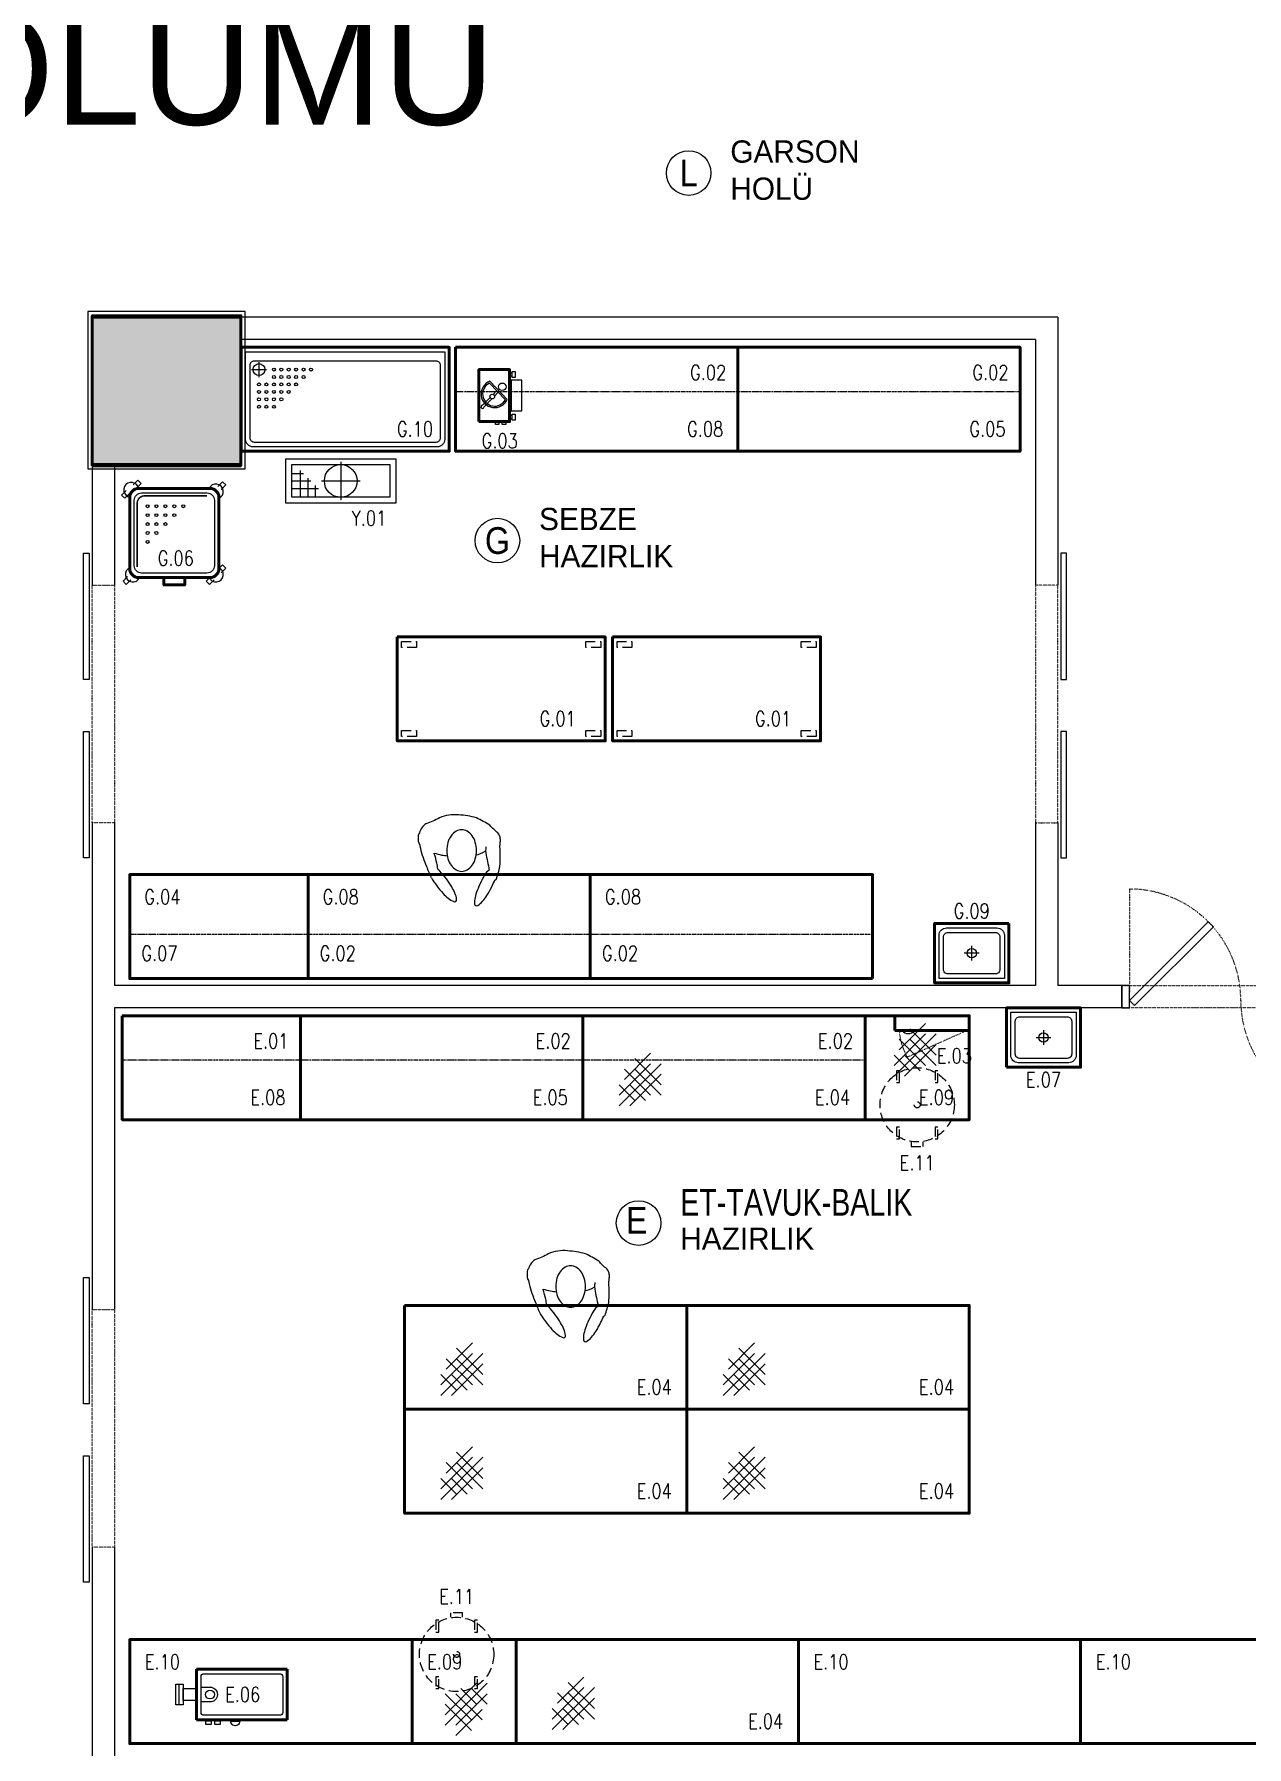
# Model space of a CAD drawing. Header units: millimetres. Extents: x 1443065 to 1517367, y 3763150 to 3779068.
# Drawn here: x 1447799 to 1448615, y 3769452 to 3770605 of the extents above; entities that cross this region are included whole.
import ezdxf
from ezdxf.enums import TextEntityAlignment as Align

# ---------------------------------------------------------------- set-up
doc = ezdxf.new("R2010")
doc.units = ezdxf.units.MM
for name, pattern in [('BORDER', [1.75, 0.5, -0.25, 0.5, -0.25, 0, -0.25]), ('DASHED2', [0.375, 0.25, -0.125]), ('DOT', [0.25, 0, -0.25]), ('HIDDEN', [9.525, 6.35, -3.175])]:
    doc.linetypes.add(name, pattern=pattern)
for name, color, linetype, lineweight in [('-DWG_ANA', 7, 'Continuous', 50), ('-DWG_ANA_1', 7, 'BORDER', 25), ('-DWG_DETAY1', 7, 'Continuous', 25), ('-DWG_DETAY2', 7, 'Continuous', 15), ('-DWG_DETAY4', 7, 'DOT', 18), ('DUVAR', 2, 'Continuous', 35), ('Duvar160', 52, 'Continuous', 20), ('k-cizgi', 7, 'Continuous', 0), ('KAPI', 32, 'Continuous', 25), ('kapi-acilis', 43, 'DOT', 15), ('MAHAL', 52, 'Continuous', 13), ('NO', 7, 'Continuous', 30), ('PENCERE', 134, 'Continuous', 25), ('PLAN', 253, 'Continuous', 15), ('SIVA', 3, 'Continuous', 9), ('TASIYICI', 170, 'Continuous', 50), ('TEFRIS', 165, 'Continuous', 15), ('yerizg-a', 7, 'Continuous', 15), ('yerizg-b', 7, 'Continuous', 9)]:
    doc.layers.add(name, color=color, linetype=linetype, lineweight=lineweight)
for name, color, linetype in [('BL-E', 32, 'Continuous'), ('BL-G', 102, 'Continuous'), ('BL-Y', 144, 'Continuous'), ('m-TAR_duvar', 8, 'Continuous'), ('m-YAZ_pafta', 7, 'Continuous'), ('YAZI_BLM_1', 7, 'Continuous'), ('YAZI_BLM_2', 10, 'Continuous'), ('YRNO', 7, 'Continuous')]:
    doc.layers.add(name, color=color, linetype=linetype)
doc.styles.add('BLM_YAZI', font='stylu.ttf', dxfattribs={"width": 0.8})
doc.styles.add('ROMANS', font='romans.shx', dxfattribs={"width": 0.8})
doc.styles.get("Standard").update_dxf_attribs({"font": 'arial.ttf'})

# ---------------------------------------------------------------- blocks, each defined once
blk = doc.blocks.new('sürgü kapı')
at = {"layer": 'KAPI', "linetype": 'Continuous'}
for points in [[(3241.8, 6244), (3241.8, 6329), (3245.8, 6329), (3245.8, 6244), (3241.8, 6244)], [(3241.8, 6124), (3241.8, 6209), (3245.8, 6209), (3245.8, 6124), (3241.8, 6124)]]:
    blk.add_lwpolyline(points, dxfattribs=at)
at = {"layer": 'KAPI', "linetype": 'DOT'}
blk.add_lwpolyline([(3247.7, 6147.5), (3247.7, 6307.5), (3262.7, 6307.5), (3262.7, 6147.5), (3247.7, 6147.5)], dxfattribs=at)
blk = doc.blocks.new('J-KC16')
at = {"layer": 'KAPI', "linetype": 'Continuous'}
for points in [[(5, 5), (8.5, 1.5), (61.6, 54.5), (58, 58)], [(98.4, -44.5), (102, -48), (155, 5), (151.5, 8.5)]]:
    blk.add_lwpolyline(points, close=True, dxfattribs=at)
at = {"layer": 'kapi-acilis', "linetype": 'DOT'}
for points in [[(80, 5, 0.414214), (5, 80), (5, 10)], [(80, 5, 0.414214), (155, -70), (155, 0)]]:
    blk.add_lwpolyline(points, format="xyb", dxfattribs=at)
blk = doc.blocks.new('jb-tg2')
at = {"layer": 'YAZI_BLM_1'}
blk.add_circle((0, 0), 15, dxfattribs=at)
at = {"layer": 'YAZI_BLM_1', "style": 'BLM_YAZI'}
for s, p in [('SEBZE ', (28, 7)), ('HAZIRLIK', (28, -18))]:
    blk.add_text(s, height=15, dxfattribs=at).set_placement(p)
at = {"layer": 'YAZI_BLM_2', "style": 'BLM_YAZI', "width": 0.9}
blk.add_text('G', height=18, dxfattribs=at).set_placement((0, 0), align=Align.MIDDLE)
blk = doc.blocks.new('jb-thazirlik')
at = {"layer": 'YAZI_BLM_1'}
blk.add_circle((0, 0), 15, dxfattribs=at)
at = {"layer": 'YAZI_BLM_1', "style": 'BLM_YAZI'}
blk.add_text('HAZIRLIK', height=15, dxfattribs=at).set_placement((28, -18))
at = {"layer": 'YAZI_BLM_1', "linetype": 'Continuous', "style": 'BLM_YAZI', "width": 0.8}
blk.add_attdef('MB', (28, 5), '', height=18, dxfattribs=at)
at = {"layer": 'YAZI_BLM_2', "linetype": 'Continuous', "style": 'BLM_YAZI', "width": 0.8}
blk.add_attdef('BL', text='', height=18, dxfattribs=at).set_placement((0, 0), align=Align.MIDDLE)
blk = doc.blocks.new('T_PC')
at = {"layer": '-DWG_DETAY2', "color": 0}
for points in [[(24.4, 9.4), (52.7, 37.7)], [(24.4, 16.5), (45.6, 37.7)], [(27.9, 27.1), (45.6, 44.7)], [(35, 41.2), (52.7, 23.5)], [(24.4, 23.5), (35, 12.9)], [(27.9, 34.1), (45.6, 16.5)], [(31.5, 9.4), (52.7, 30.6)], [(31.5, 23.5), (42.1, 12.9)], [(35, 34.1), (52.7, 16.5)]]:
    blk.add_lwpolyline(points, dxfattribs=at)
blk = doc.blocks.new('TEP070')
at = {"layer": '-DWG_ANA', "color": 0}
blk.add_lwpolyline([(0, 0), (70, 0), (70, -70), (0, -70)], close=True, dxfattribs=at)
at = {"layer": 'PLAN', "color": 0, "linetype": 'Continuous'}
blk.add_blockref('T_PC', (-5, -50), dxfattribs=at)
at = {"layer": 'NO', "linetype": 'Continuous', "style": 'ROMANS', "width": 0.8}
blk.add_attdef('NO', text='', height=10, dxfattribs=at).set_placement((48, -55), align=Align.MIDDLE)
blk = doc.blocks.new('T_190')
at = {"layer": '-DWG_ANA', "color": 0}
blk.add_lwpolyline([(0, 0), (190, 0), (190, -70), (0, -70)], close=True, dxfattribs=at)
blk = doc.blocks.new('TCN190')
at = {"layer": 'PLAN', "color": 0, "linetype": 'Continuous'}
blk.add_blockref('T_190', (0, 0), dxfattribs=at)
at = {"layer": 'NO', "linetype": 'Continuous', "style": 'ROMANS', "width": 0.8}
blk.add_attdef('NO', text='', height=10, dxfattribs=at).set_placement((168, -55), align=Align.MIDDLE)
blk = doc.blocks.new('TCN120')
at = {"layer": '-DWG_ANA', "color": 0}
blk.add_lwpolyline([(0, 0), (120, 0), (120, -70), (0, -70)], close=True, dxfattribs=at)
at = {"layer": 'NO', "linetype": 'Continuous', "style": 'ROMANS', "width": 0.8}
blk.add_attdef('NO', text='', height=10, dxfattribs=at).set_placement((98, -55), align=Align.MIDDLE)
blk = doc.blocks.new('EEN101D')
at = {"layer": '-DWG_ANA', "color": 0}
blk.add_lwpolyline([(0, -40), (0, 0), (50, 0), (50, -40)], close=True, dxfattribs=at)
at = {"layer": '-DWG_DETAY1', "color": 0}
for points in [[(3, -32), (3, -3), (47, -3), (47, -32, -0.414214), (42, -37), (8, -37, -0.414214)], [(9, -6), (41, -6, -0.414214), (44, -9), (44, -31, -0.414214), (41, -34), (9, -34, -0.414214), (6, -31), (6, -9, -0.414214)]]:
    blk.add_lwpolyline(points, format="xyb", close=True, dxfattribs=at)
for points in [[(20, -20), (30, -20)], [(25, -15), (25, -25)]]:
    blk.add_lwpolyline(points, dxfattribs=at)
blk.add_circle((25, -20), 3.16, dxfattribs=at)
at = {"layer": 'NO', "linetype": 'Continuous', "style": 'ROMANS', "width": 0.8}
blk.add_attdef('NO', text='', height=10, dxfattribs=at).set_placement((25, -48.4), align=Align.MIDDLE)
blk = doc.blocks.new('E_HAVUZ')
at = {"layer": '-DWG_DETAY2', "color": 0}
for points in [[(-5, 0), (5, 0)], [(0, 5), (0, -5)]]:
    blk.add_lwpolyline(points, dxfattribs=at)
for centre, radius in [((0, 0), 4), ((10, 0), 1), ((15, 0), 1), ((20, 0), 1), ((25, 0), 1), ((30, 0), 1), ((35, 0), 1), ((0, -10), 1), ((5, -10), 1), ((10, -5), 1), ((10, -10), 1), ((15, -5), 1), ((15, -10), 1), ((20, -5), 1), ((20, -10), 1), ((25, -5), 1), ((25, -10), 1), ((30, -5), 1), ((0, -15), 1), ((0, -20), 1), ((5, -15), 1), ((5, -20), 1), ((10, -15), 1), ((10, -20), 1), ((15, -15), 1), ((15, -20), 1), ((20, -15), 1), ((0, -25), 1), ((5, -25), 1), ((10, -25), 1)]:
    blk.add_circle(centre, radius, dxfattribs=at)
blk = doc.blocks.new('E_140')
at = {"layer": '-DWG_ANA', "color": 0}
blk.add_lwpolyline([(0, -70), (0, 0), (140, 0), (140, -70)], close=True, dxfattribs=at)
at = {"layer": '-DWG_DETAY1', "color": 0}
blk.add_lwpolyline([(3, -62), (3, -3), (137, -3), (137, -62, -0.414214), (132, -67), (8, -67, -0.414214)], format="xyb", close=True, dxfattribs=at)
blk = doc.blocks.new('EHN140')
at = {"layer": '-DWG_DETAY1', "color": 0}
blk.add_lwpolyline([(9, -9), (131, -9, -0.414214), (134, -12), (134, -61, -0.414214), (131, -64), (9, -64, -0.414214), (6, -61), (6, -12, -0.414214)], format="xyb", close=True, dxfattribs=at)
at = {"layer": 'PLAN', "color": 0, "linetype": 'Continuous'}
for name, p in [('E_140', (0, 0)), ('E_HAVUZ', (12, -15))]:
    blk.add_blockref(name, p, dxfattribs=at)
at = {"layer": 'NO', "linetype": 'Continuous', "style": 'ROMANS', "width": 0.8}
blk.add_attdef('NO', text='', height=10, dxfattribs=at).set_placement((117, -55), align=Align.MIDDLE)
blk = doc.blocks.new('RRN193')
at = {"layer": '-DWG_ANA_1', "color": 0}
blk.add_lwpolyline([(0, -30), (0, 0), (190, 0), (190, -30)], close=True, dxfattribs=at)
at = {"layer": 'NO', "linetype": 'Continuous', "style": 'ROMANS', "width": 0.8}
blk.add_attdef('NO', text='', height=10, dxfattribs=at).set_placement((170, -17), align=Align.MIDDLE)
blk = doc.blocks.new('RRN123')
at = {"layer": '-DWG_ANA_1', "color": 0}
blk.add_lwpolyline([(0, -30), (0, 0), (120, 0), (120, -30)], close=True, dxfattribs=at)
at = {"layer": 'NO', "linetype": 'Continuous', "style": 'ROMANS', "width": 0.8}
blk.add_attdef('NO', text='', height=10, dxfattribs=at).set_placement((100, -17), align=Align.MIDDLE)
blk = doc.blocks.new('ASB100')
at = {"layer": '-DWG_ANA', "color": 0}
blk.add_lwpolyline([(6, 0), (54, 0, -0.414214), (60, -6), (60, -54, -0.414214), (54, -60), (6, -60, -0.414214), (0, -54), (0, -6, -0.414214)], format="xyb", close=True, dxfattribs=at)
at = {"layer": '-DWG_ANA', "color": 0, "linetype": 'Continuous'}
blk.add_lwpolyline([(23, -60), (23, -65), (37, -65), (37, -60)], dxfattribs=at)
at = {"layer": '-DWG_DETAY1', "color": 0}
blk.add_lwpolyline([(8, -3), (52, -3, -0.414214), (57, -8), (57, -52, -0.414214), (52, -57), (8, -57, -0.414214), (3, -52), (3, -8, -0.414214)], format="xyb", close=True, dxfattribs=at)
at = {"layer": '-DWG_DETAY1', "color": 0, "linetype": 'Continuous', "const_width": 1}
blk.add_lwpolyline([(5, -53), (5, -10, -0.414214), (10, -5), (52, -5)], format="xyb", dxfattribs=at)
at = {"layer": '-DWG_DETAY2', "color": 0, "linetype": 'HIDDEN'}
for points in [[(2.4, 2.4), (5.5, 5.5), (7.6, 3.4), (4.5, 0.2)], [(59.4, 1.4), (62.5, 4.5), (64.6, 2.4), (61.5, -0.8)], [(-2.4, -1.4), (-5.5, -4.5), (-3.4, -6.6), (-0.2, -3.5)], [(59.4, -54.6), (62.5, -51.5), (64.6, -53.6), (61.5, -56.8)], [(-1.4, -59.4), (-4.5, -62.5), (-2.4, -64.6), (0.8, -61.5)], [(54.6, -59.4), (51.5, -62.5), (53.6, -64.6), (56.8, -61.5)]]:
    blk.add_lwpolyline(points, dxfattribs=at)
at = {"layer": '-DWG_DETAY2', "color": 0}
for centre in [(12, -12), (18, -12), (24, -12), (30, -12), (36, -12), (12, -18), (12, -24), (18, -18), (18, -24), (24, -18), (24, -24), (30, -18), (12, -30), (18, -30), (12, -36)]:
    blk.add_circle(centre, 1, dxfattribs=at)
for centre, start, end in [((1, -1), 23.5782, 246.4218), ((58, -2), 293.5782, 156.4218), ((2, -58), 113.5782, 336.4218), ((58, -58), 203.5782, 66.4218)]:
    blk.add_arc(centre, 5, start, end, dxfattribs=at)
at = {"layer": 'NO', "linetype": 'Continuous', "style": 'ROMANS', "width": 0.8}
blk.add_attdef('NO', text='', height=10, dxfattribs=at).set_placement((31, -47), align=Align.MIDDLE)
blk = doc.blocks.new('1YM-inox2000STR')
at = {"layer": '-DWG_ANA', "color": 0}
for p, q in [((61, 0), (0, 0)), ((0, 0), (0, -34)), ((61, -34), (61, 0)), ((0, -34), (61, -34))]:
    blk.add_line(p, q, dxfattribs=at)
at = {"layer": '-DWG_DETAY1', "color": 0}
for points in [[(-9, -10), (-9, -24), (-14, -24), (-14, -10), (-9, -10)], [(-12, -10), (-12, -24)], [(0, -21), (-9, -21), (-9, -13), (0, -13)], [(10, -35), (6, -35), (6, -37), (10, -37), (10, -35)], [(16, -35), (12, -35), (12, -37), (16, -37), (16, -35)]]:
    blk.add_lwpolyline(points, dxfattribs=at)
blk.add_lwpolyline([(58, -5), (58, -29, -0.414214), (56, -31), (5, -31, -0.414214), (3, -29), (3, -5, -0.414214), (5, -3), (56, -3, -0.414214)], format="xyb", close=True, dxfattribs=at)
for points in [[(3, -12), (9, -12, -1), (9, -22), (3, -22)], [(26, -35), (29, -35, -1.004224), (23, -35), (26, -35)]]:
    blk.add_lwpolyline(points, format="xyb", dxfattribs=at)
blk.add_circle((9, -17), 3, dxfattribs=at)
at = {"layer": 'NO', "linetype": 'Continuous', "style": 'ROMANS', "width": 0.8}
blk.add_attdef('NO', text='', height=10, dxfattribs=at).set_placement((31, -17), align=Align.MIDDLE)
blk = doc.blocks.new('TCN190-R')
at = {"layer": 'PLAN', "color": 0, "linetype": 'Continuous'}
blk.add_blockref('T_190', (0, 0), dxfattribs=at)
at = {"layer": 'NO', "linetype": 'Continuous', "style": 'ROMANS', "width": 0.8}
blk.add_attdef('NO', text='', height=10, dxfattribs=at).set_placement((168, -55), align=Align.MIDDLE)
blk = doc.blocks.new('TCN120-R')
at = {"layer": '-DWG_ANA', "color": 0}
blk.add_lwpolyline([(0, 0), (120, 0), (120, -70), (0, -70)], close=True, dxfattribs=at)
at = {"layer": 'NO', "linetype": 'Continuous', "style": 'ROMANS', "width": 0.8}
blk.add_attdef('NO', text='', height=10, dxfattribs=at).set_placement((98, -55), align=Align.MIDDLE)
blk = doc.blocks.new('TCN190-L')
at = {"layer": 'PLAN', "color": 0, "linetype": 'Continuous'}
blk.add_blockref('T_190', (0, 0), dxfattribs=at)
at = {"layer": 'NO', "linetype": 'Continuous', "style": 'ROMANS', "width": 0.8}
blk.add_attdef('NO', text='', height=10, dxfattribs=at).set_placement((168, -55), align=Align.MIDDLE)
blk = doc.blocks.new('TPN190-S')
at = {"layer": '-DWG_ANA', "color": 0, "linetype": 'Continuous'}
blk.add_blockref('T_190', (0, 0), dxfattribs=at)
at = {"layer": 'PLAN', "color": 0, "linetype": 'Continuous'}
blk.add_blockref('T_PC', (0, -70), dxfattribs=at)
at = {"layer": 'NO', "linetype": 'Continuous', "style": 'ROMANS', "width": 0.8}
blk.add_attdef('NO', text='', height=10, dxfattribs=at).set_placement((168, -55), align=Align.MIDDLE)
blk = doc.blocks.new('RBS100')
at = {"layer": '-DWG_ANA', "color": 0}
blk.add_lwpolyline([(0, -10), (0, 0), (0, 0), (50, 0), (50, -10), (0, -10)], close=True, dxfattribs=at)
at = {"layer": '-DWG_DETAY1', "color": 0, "linetype": 'Continuous'}
blk.add_arc((9, -7), 5, 216.8699, 323.1301, dxfattribs=at)
at = {"layer": '-DWG_DETAY4', "color": 0}
blk.add_lwpolyline([(47.9, -10.3), (8.4, -27.9, -0.123216), (3, -10, -0.167461)], format="xyb", dxfattribs=at)
at = {"layer": 'NO', "color": 0, "invisible_edges": 14}
blk.add_3dface([(14, -10, 1), (34, -10, 1), (34, -40, 1), (14, -40, 1)], dxfattribs=at)
at = {"layer": 'NO', "linetype": 'Continuous', "style": 'ROMANS', "width": 0.8}
blk.add_attdef('NO', text='', height=10, dxfattribs=at).set_placement((40, -27), align=Align.MIDDLE)
blk = doc.blocks.new('ROB-CL50')
at = {"layer": '-DWG_ANA', "color": 0}
blk.add_lwpolyline([(0, -35), (0, 0), (20.7, 0), (20.7, -35)], close=True, dxfattribs=at)
at = {"layer": '-DWG_DETAY1', "color": 0}
for points in [[(7.4, -7.9, 1.51174), (19, -20.1), (7.4, -7.9)], [(7.2, -9.1, 1.387786), (17.8, -20.3), (7.2, -9.1)]]:
    blk.add_lwpolyline(points, format="xyb", dxfattribs=at)
for points in [[(22.5, -2.3), (20.5, -2.3), (20.5, -4.3), (22.5, -4.3)], [(24.5, -1.3), (24.5, -5.3), (22.5, -5.3), (22.5, -1.3), (24.5, -1.3)], [(2.4, -24), (7.6, -18.7)], [(3.4, -25.2), (8.6, -19.7)], [(9.5, -16.7), (11.9, -14.2)], [(10.5, -17.8), (13, -15.2)], [(22.5, -31), (20.5, -31), (20.5, -33), (22.5, -33)], [(24.5, -30), (24.5, -34), (22.5, -34), (22.5, -30), (24.5, -30)], [(13.5, -35.3), (13.5, -36.9), (11.1, -36.9), (11.1, -35.3)], [(18.1, -35.3), (18.1, -36.9), (15.7, -36.9), (15.7, -35.3)]]:
    blk.add_lwpolyline(points, dxfattribs=at)
blk.add_lwpolyline([(28.9, -27.8), (28.9, -7.2), (21.8, -7.2), (21.8, -27.8)], close=True, dxfattribs=at)
for centre, radius in [((15.7, -11.6), 2.56), ((9, -18.2), 1.56)]:
    blk.add_circle(centre, radius, dxfattribs=at)
blk.add_arc((2.4, -25.1), 1.06, 86.8032, 356.3673, dxfattribs=at)
at = {"layer": 'NO', "linetype": 'Continuous', "style": 'ROMANS', "width": 0.8}
blk.add_attdef('NO', text='', height=10, dxfattribs=at).set_placement((14, -48), align=Align.MIDDLE)
blk = doc.blocks.new('ja-asci')
at = {"layer": 'TEFRIS', "color": 0}
for points in [[(29, 0.7, 0.159067), (29, 3, 0.194489), (27.4, 6.9, -0.054954), (22, 12, 0.031109), (13, 17, 0.053665), (1, 19, 0.129665), (-12, 17, -0.053595), (-21, 13, 0.179185), (-25.4, 6.9, 0.245641), (-26.2, 3.7, 0.177241), (-25.4, -0.9, 0.004459), (-25.2, -1.2, 0.056589)], [(28.7, -15.6, 0.025802), (29, -9, 0.025802), (28.7, -2.4, 0.01695), (29, 0.7, 0.072562)], [(-25.2, -1.2, 0.015854), (-24.8, -3.3, 0.025802), (-23, -9.6, 0.025802), (-20.6, -15.8, 0.021093), (-17.5, -23.2, 0.06405)], [(-15.5, -6.7, 0.034685), (-10.4, -8, 0.014414), (-6.7, -8.5, 0.043951)], [(-15.4, -7.1, 0.001701), (-15.5, -6.7, 0.035463)], [(-13.1, -17.5, 0.042174), (-13.7, -13.5, 0.025802), (-15.4, -7.1, 0.027662)], [(12.4, -8, 0.073138), (18.8, -5.5, 0.004095), (19.1, -5.4, 0.194489)], [(19, -5.3, 0.01482), (21.3, -16.6, 0.011315), (21.5, -18.1, 0.051514)], [(19.3, -2.4, 0.011523), (19.1, -5.4, 0.025802)], [(-7.3, -24, 0.025802), (-11.6, -18.9, 0.015298), (-13, -17.5, 0.074651)], [(21.5, -18.1, 0.03514), (19.3, -20.2, 0.025802), (16.1, -25.9, 0.025802)], [(25.3, -25, 0.20978), (26.2, -24.4, 0.036393), (28.7, -15.7, 0.019167)], [(-17.4, -23.3, 0.025802), (-13.7, -28.8, 0.025802), (-9.5, -33.9, 0.035463), (-6, -37.1, 0.074651), (-2.2, -39.4, 0.26275), (-0.9, -39.2, 0.26275), (-0.4, -38, 0.074651), (-1.5, -33.7, 0.035463), (-3.7, -29.5, 0.025802), (-7.3, -24, 0.025802)], [(16.1, -25.9, 0.025802), (13.4, -32, 0.035463), (12, -36.6, 0.074651), (11.7, -40.9, 0.26275), (12.5, -42, 0.26275), (13.8, -42, 0.074651), (17.1, -39.1, 0.035463), (20, -35.3, 0.025802), (23.2, -29.5, 0.019528), (25.3, -25, 0.035463)]]:
    blk.add_lwpolyline(points, format="xyb", dxfattribs=at)
blk.add_lwpolyline([(-7, -5, 0.072039), (-6.2, -10.5, 0.083339), (-4.1, -14.9, 0.106661), (-0.6, -18, 0.132138), (3, -19, 0.132138), (6.6, -18, 0.106661), (10.1, -14.9, 0.083339), (12.2, -10.5, 0.072039), (13, -5, 0.072039), (12.2, 0.5, 0.083339), (10.1, 4.9, 0.106661), (6.6, 8, 0.132138), (3, 9, 0.132138), (-0.6, 8, 0.106661), (-4.1, 4.9, 0.083339), (-6.2, 0.5, 0.072039)], format="xyb", close=True, dxfattribs=at)
blk = doc.blocks.new('T_140')
at = {"layer": '-DWG_ANA', "color": 0}
blk.add_lwpolyline([(0, 0), (140, 0), (140, -70), (0, -70)], close=True, dxfattribs=at)
blk = doc.blocks.new('TCN140H')
at = {"layer": '-DWG_DETAY1', "color": 0, "linetype": 'HIDDEN'}
for points in [[(13, -7), (3, -7), (3, -3), (13, -3)], [(137, -7), (127, -7), (127, -3), (137, -3)], [(13, -67), (3, -67), (3, -63), (13, -63)], [(137, -67), (127, -67), (127, -63), (137, -63)]]:
    blk.add_lwpolyline(points, close=True, dxfattribs=at)
at = {"layer": '-DWG_ANA', "color": 0}
blk.add_blockref('T_140', (0, 0), dxfattribs=at)
at = {"layer": 'NO', "linetype": 'Continuous', "style": 'ROMANS', "width": 0.8}
blk.add_attdef('NO', text='', height=10, dxfattribs=at).set_placement((108, -55), align=Align.MIDDLE)
blk = doc.blocks.new('ACP200')
at = {"layer": '-DWG_ANA_1', "color": 0, "linetype": 'HIDDEN'}
blk.add_circle((0, 0), 25, dxfattribs=at)
at = {"layer": '-DWG_DETAY1', "color": 0, "linetype": 'HIDDEN'}
for points in [[(-14, 23), (-14, 15), (-12, 15), (-12, 23)], [(12, 23), (12, 15), (14, 15), (14, 23)], [(-14, -15), (-14, -23), (-12, -23), (-12, -15)], [(12, -15), (12, -23), (14, -23), (14, -15)]]:
    blk.add_lwpolyline(points, close=True, dxfattribs=at)
blk.add_lwpolyline([(-4, -25), (-4, -28), (4, -28), (4, -25)], dxfattribs=at)
blk.add_circle((0, 0), 2, dxfattribs=at)
at = {"layer": 'NO', "linetype": 'Continuous', "style": 'ROMANS', "width": 0.8}
blk.add_attdef('NO', text='', height=10, dxfattribs=at).set_placement((0, -39), align=Align.MIDDLE)
blk = doc.blocks.new('Y-SIFON')
at = {"layer": 'yerizg-a', "color": 0, "linetype": 'Continuous'}
blk.add_circle((0, 0), 11, dxfattribs=at)
at = {"layer": 'yerizg-b', "color": 0, "linetype": 'DASHED2'}
for points in [[(0, 13), (0, -13)], [(-13, 0), (13, 0)]]:
    blk.add_lwpolyline(points, dxfattribs=at)
blk = doc.blocks.new('1BS-YK37A')
at = {"layer": 'yerizg-a', "color": 0}
blk.add_lwpolyline([(0, 0), (74, 0), (74, -30), (0, -30)], close=True, dxfattribs=at)
at = {"layer": 'yerizg-b', "color": 0}
for p, q in [((4, -10), (12, -10)), ((10, -26), (10, -8)), ((4, -15), (17, -15)), ((4, -20), (22, -20)), ((15, -26), (15, -13)), ((20, -26), (20, -18))]:
    blk.add_line(p, q, dxfattribs=at)
blk.add_lwpolyline([(4, -4), (70, -4), (70, -26), (4, -26)], close=True, dxfattribs=at)
at = {"layer": 'PLAN', "color": 0, "linetype": 'Continuous'}
blk.add_blockref('Y-SIFON', (37, -15), dxfattribs=at)
at = {"layer": 'YRNO', "linetype": 'Continuous', "style": 'ROMANS', "width": 0.8}
blk.add_attdef('YRNO', text='', height=10, dxfattribs=at).set_placement((56, -40), align=Align.MIDDLE)
blk = doc.blocks.new('jb-tl2')
at = {"layer": 'YAZI_BLM_1'}
blk.add_circle((0, 0), 15, dxfattribs=at)
at = {"layer": 'YAZI_BLM_1', "style": 'BLM_YAZI'}
for s, p in [('GARSON ', (28, 7)), ('HOLÜ', (28, -18))]:
    blk.add_text(s, height=15, dxfattribs=at).set_placement(p)
at = {"layer": 'YAZI_BLM_2', "style": 'BLM_YAZI', "width": 0.9}
blk.add_text('L', height=18, dxfattribs=at).set_placement((0, 0), align=Align.MIDDLE)

msp = doc.modelspace()

# ---------------------------------------------------------------- hatches: boundary and pattern name
at = {"layer": 'm-TAR_duvar'}
h = msp.add_hatch(dxfattribs=at)
h.set_pattern_fill('ANSI33', color=256, scale=2)
h.set_pattern_definition([(45, (27620.463, -87954.953), (-8.98025612, 8.98025612), []), (45, (27629.443, -87954.953), (-8.98025612, 8.98025612), [6.35, -3.175])])
h.paths.add_polyline_path([(1454794.4, 3768891.3), (1454777.3, 3769060.2), (1454740.2, 3769225), (1454678.9, 3769382.6), (1454596.9, 3769530.2), (1454495.4, 3769665), (1454375.9, 3769783.5), (1454239.7, 3769884.9), (1454091.6, 3769966), (1453859.6, 3770075.2), (1453406.1, 3770314.5), (1453184.7, 3770444.6), (1451717, 3771328.6), (1451249.5, 3771588), (1451035.3, 3771685.5), (1450763.6, 3771809), (1450409.2, 3771939.6), (1448897.8, 3772143), (1447435.3, 3772002.7), (1445092.3, 3771120.2), (1445146.3, 3764847.1), (1454849.9, 3764847.1)])
h.paths.add_polyline_path([(1445186, 3764887.1), (1445132.6, 3771092.6), (1447444.4, 3771963.4), (1448897.1, 3772102.8), (1450399.5, 3771900.6), (1450748.4, 3771772), (1451018.7, 3771649), (1451231.5, 3771552.3), (1451697, 3771294), (1453164.3, 3770410.2), (1453386.6, 3770279.6), (1453841.7, 3770039.4), (1454073.5, 3769930.3), (1454218, 3769851.2), (1454349.7, 3769753.1), (1454465.2, 3769638.7), (1454563.3, 3769508.3), (1454642.6, 3769365.5), (1454701.8, 3769213.3), (1454737.7, 3769053.8), (1454754.5, 3768889), (1454809.3, 3764887.1)], flags=16)
h.paths.add_polyline_path([(1452002.3, 3765847.1), (1451882.3, 3765847.1), (1451882.3, 3765967.1), (1452002.3, 3765967.1)], flags=0)
h.paths.add_polyline_path([(1452782.4, 3765847.1), (1452782.4, 3765967.1), (1452902.4, 3765967.1), (1452902.4, 3765847.1)], flags=0)
h.paths.add_polyline_path([(1451282.3, 3765847.1), (1451162.3, 3765847.1), (1451162.3, 3765967.1), (1451282.3, 3765967.1)], flags=0)
h.paths.add_polyline_path([(1452002.4, 3766436.6), (1451902.4, 3766436.6), (1451902.4, 3766536.6), (1451902.5, 3766671), (1451282.4, 3766671), (1451282.4, 3766536.6), (1451282.4, 3766436.6), (1451182.4, 3766436.6), (1451182.4, 3766536.6), (1451227.4, 3766536.6), (1451227.4, 3766716), (1451912.5, 3766716), (1451912.5, 3766726), (1451957.5, 3766726), (1451957.5, 3766716), (1451957.5, 3766536.6), (1452002.4, 3766536.6)], flags=0)
h.paths.add_polyline_path([(1453715.4, 3765317.1), (1453715.4, 3765377.1), (1453775.4, 3765377.1), (1453775.4, 3765317.1)], flags=0)
h.paths.add_polyline_path([(1452782.4, 3766436.6), (1452782.4, 3766556.6), (1452902.4, 3766556.6), (1452902.4, 3766436.6)], flags=0)
h.paths.add_polyline_path([(1453675.3, 3765847.1), (1453675.3, 3765947.1), (1453775.3, 3765947.1), (1453775.3, 3765847.1)], flags=0)
h.paths.add_polyline_path([(1451957.5, 3766816), (1451912.5, 3766816), (1451912.5, 3767203.2), (1451227.4, 3767203.2), (1451227.4, 3767446.6), (1451287.4, 3767446.6), (1451287.4, 3767406.6), (1451267.4, 3767406.6), (1451267.4, 3767243.3), (1451917.5, 3767243.3), (1451917.5, 3767406.6), (1451897.5, 3767406.6), (1451897.5, 3767446.6), (1451957.5, 3767446.6), (1451957.5, 3767203.2)], flags=0)
h.paths.add_polyline_path([(1450402.4, 3765847.1), (1450282.4, 3765847.1), (1450282.4, 3765967.1), (1450402.4, 3765967.1)], flags=0)
h.paths.add_polyline_path([(1450272.2, 3765847.1), (1450172.2, 3765847.1), (1450172.2, 3765947.1), (1450272.2, 3765947.1)], flags=0)
h.paths.add_polyline_path([(1454209.8, 3765317.1), (1454209.8, 3765377.1), (1454269.8, 3765377.1), (1454269.8, 3765317.1)], flags=0)
h.paths.add_polyline_path([(1453675.3, 3766436.6), (1453675.3, 3766536.6), (1453775.3, 3766536.6), (1453775.3, 3766436.6)], flags=0)
h.paths.add_polyline_path([(1454209.8, 3765847.1), (1454209.8, 3765907.1), (1454269.8, 3765907.1), (1454269.8, 3765847.1)], flags=0)
h.paths.add_polyline_path([(1450402.4, 3766436.6), (1450282.4, 3766436.6), (1450282.4, 3766556.6), (1450402.4, 3766556.6)], flags=0)
h.paths.add_polyline_path([(1452782.4, 3767196.6), (1452782.4, 3767316.6), (1452902.4, 3767316.6), (1452902.4, 3767196.6)], flags=0)
h.paths.add_polyline_path([(1450272.4, 3766436.6), (1450172.4, 3766436.6), (1450172.4, 3766536.6), (1450272.4, 3766536.6)], flags=0)
h.paths.add_polyline_path([(1449584.1, 3765847.1), (1449484.1, 3765847.1), (1449484.1, 3765947.1), (1449584.1, 3765947.1)], flags=0)
h.paths.add_polyline_path([(1453675.3, 3767196.6), (1453675.3, 3767296.6), (1453775.3, 3767296.6), (1453775.3, 3767196.6)], flags=0)
h.paths.add_polyline_path([(1450402.4, 3767196.6), (1450282.4, 3767196.6), (1450282.4, 3767316.6), (1450402.4, 3767316.6)], flags=0)
h.paths.add_polyline_path([(1450272.4, 3767196.6), (1450172.4, 3767196.6), (1450172.4, 3767296.6), (1450272.4, 3767296.6)], flags=0)
h.paths.add_polyline_path([(1451957.5, 3767847.6), (1451897.5, 3767847.6), (1451897.5, 3767887.6), (1451917.5, 3767887.6), (1451917.5, 3768050.8), (1451267.4, 3768050.8), (1451267.4, 3767887.6), (1451287.4, 3767887.6), (1451287.4, 3767847.6), (1451227.4, 3767847.6), (1451227.4, 3768091), (1451912.5, 3768091), (1451912.5, 3768477.2), (1451957.5, 3768477.2), (1451957.5, 3768091)], flags=0)
h.paths.add_polyline_path([(1449584.1, 3766436.6), (1449484.1, 3766436.6), (1449484.1, 3766536.6), (1449584.1, 3766536.6)], flags=0)
h.paths.add_polyline_path([(1452782.4, 3767976.6), (1452782.4, 3768096.6), (1452902.4, 3768096.6), (1452902.4, 3767976.6)], flags=0)
h.paths.add_polyline_path([(1453675.3, 3767996.6), (1453675.3, 3768096.6), (1453775.3, 3768096.6), (1453775.3, 3767996.6)], flags=0)
h.paths.add_polyline_path([(1448737.7, 3765847.1), (1448577.7, 3765847.1), (1448577.7, 3765947.1), (1448692.7, 3765947.1), (1448692.7, 3766436.6), (1448577.7, 3766436.6), (1448577.7, 3766536.6), (1448737.7, 3766536.6), (1448737.7, 3766436.6), (1448737.7, 3765947.1)], flags=0)
h.paths.add_polyline_path([(1450402.4, 3767976.6), (1450282.4, 3767976.6), (1450282.4, 3768096.6), (1450402.4, 3768096.6)], flags=0)
h.paths.add_polyline_path([(1450272.4, 3767996.6), (1450172.4, 3767996.6), (1450172.4, 3768096.6), (1450272.4, 3768096.6)], flags=0)
h.paths.add_polyline_path([(1451957.5, 3768567.2), (1451912.5, 3768567.2), (1451912.5, 3768577.2), (1451227.4, 3768577.2), (1451227.4, 3768756.6), (1451172.4, 3768756.6), (1451172.4, 3768856.6), (1451282.4, 3768856.6), (1451282.4, 3768756.6), (1451282.4, 3768622.2), (1451902.5, 3768622.2), (1451902.5, 3768756.6), (1451902.4, 3768756.6), (1451902.4, 3768856.6), (1452002.4, 3768856.6), (1452002.4, 3768756.6), (1451957.5, 3768756.6), (1451957.5, 3768577.2)], flags=0)
h.paths.add_polyline_path([(1452002.4, 3768756.6), (1451902.4, 3768756.6), (1451902.4, 3768856.6), (1452002.4, 3768856.6)], flags=0)
h.paths.add_polyline_path([(1452782.4, 3768736.6), (1452782.4, 3768856.6), (1452902.4, 3768856.6), (1452902.4, 3768736.6)], flags=0)
h.paths.add_polyline_path([(1448737.7, 3767196.6), (1448577.7, 3767196.6), (1448577.7, 3767296.6), (1448737.7, 3767296.6)], flags=0)
h.paths.add_polyline_path([(1453675.3, 3768756.6), (1453675.3, 3768856.6), (1453775.3, 3768856.6), (1453775.3, 3768756.6)], flags=0)
h.paths.add_polyline_path([(1450402.4, 3768736.6), (1450282.4, 3768736.6), (1450282.4, 3768856.6), (1450402.4, 3768856.6)], flags=0)
h.paths.add_polyline_path([(1447937.7, 3765847.1), (1447837.7, 3765847.1), (1447837.7, 3765947.1), (1447937.7, 3765947.1)], flags=0)
h.paths.add_polyline_path([(1450272.4, 3768756.6), (1450172.4, 3768756.6), (1450172.4, 3768856.6), (1450272.4, 3768856.6)], flags=0)
h.paths.add_polyline_path([(1453744.5, 3768902.5), (1453693.1, 3768933.4), (1453724, 3768984.9), (1453775.4, 3768954)], flags=0)
h.paths.add_polyline_path([(1452002.4, 3769327.1), (1451882.4, 3769327.1), (1451882.4, 3769447.1), (1452002.4, 3769447.1)], flags=0)
h.paths.add_polyline_path([(1447937.7, 3766436.6), (1447837.7, 3766436.6), (1447837.7, 3766536.6), (1447937.7, 3766536.6)], flags=0)
h.paths.add_polyline_path([(1451282.4, 3769327.1), (1451162.4, 3769327.1), (1451162.4, 3769447.1), (1451282.4, 3769447.1)], flags=0)
h.paths.add_polyline_path([(1448737.7, 3767996.6), (1448577.7, 3767996.6), (1448577.7, 3768096.6), (1448737.7, 3768096.6)], flags=0)
h.paths.add_polyline_path([(1449584.1, 3768756.6), (1449484.1, 3768756.6), (1449484.1, 3768856.6), (1449584.1, 3768856.6)], flags=0)
h.paths.add_polyline_path([(1450402.4, 3769327.1), (1450282.4, 3769327.1), (1450282.4, 3769447.1), (1450402.4, 3769447.1)], flags=0)
h.paths.add_polyline_path([(1447937.7, 3767196.6), (1447837.7, 3767196.6), (1447837.7, 3767296.6), (1447937.7, 3767296.6)], flags=0)
h.paths.add_polyline_path([(1450272.4, 3769347.1), (1450172.4, 3769347.1), (1450172.4, 3769447.1), (1450272.4, 3769447.1)], flags=0)
h.paths.add_polyline_path([(1448737.7, 3768676.6), (1448637.7, 3768676.6), (1448637.7, 3768856.6), (1448737.7, 3768856.6)], flags=0)
h.paths.add_polyline_path([(1449584.1, 3769347.1), (1449484.1, 3769347.1), (1449484.1, 3769447.1), (1449584.1, 3769447.1)], flags=0)
h.paths.add_polyline_path([(1447037.7, 3765847.1), (1446937.7, 3765847.1), (1446937.7, 3765947.1), (1447037.7, 3765947.1)], flags=0)
h.paths.add_polyline_path([(1447937.7, 3767996.6), (1447837.7, 3767996.6), (1447837.7, 3768096.6), (1447937.7, 3768096.6)], flags=0)
h.paths.add_polyline_path([(1447037.7, 3766436.6), (1446937.7, 3766436.6), (1446937.7, 3766536.6), (1447037.7, 3766536.6)], flags=0)
h.paths.add_polyline_path([(1451282.4, 3770304.3), (1451182.4, 3770304.3), (1451182.4, 3770444.3), (1451212.4, 3770486.3), (1451322.4, 3770421.3)], flags=0)
h.paths.add_polyline_path([(1447037.7, 3767196.6), (1446937.7, 3767196.6), (1446937.7, 3767296.6), (1447037.7, 3767296.6)], flags=0)
h.paths.add_polyline_path([(1448737.7, 3769347.1), (1448637.7, 3769347.1), (1448637.7, 3769447.1), (1448737.7, 3769447.1)], flags=0)
h.paths.add_polyline_path([(1447937.7, 3768756.6), (1447837.7, 3768756.6), (1447837.7, 3768856.6), (1447937.7, 3768856.6)], flags=0)
h.paths.add_polyline_path([(1450382.4, 3770315.6), (1450282.4, 3770315.6), (1450282.4, 3770415.6), (1450382.4, 3770415.6)], flags=0)
h.paths.add_polyline_path([(1450272.4, 3770315.6), (1450172.4, 3770315.6), (1450172.4, 3770415.6), (1450272.4, 3770415.6)], flags=0)
h.paths.add_polyline_path([(1446297.7, 3765847.1), (1446137.7, 3765847.1), (1446137.7, 3765947.1), (1446137.7, 3766436.6), (1446137.7, 3766536.6), (1446137.7, 3767196.6), (1446137.7, 3767296.6), (1446137.7, 3767996.6), (1446137.7, 3768096.6), (1446297.7, 3768096.6), (1446297.7, 3767996.6), (1446167.7, 3767996.6), (1446167.7, 3767296.6), (1446297.7, 3767296.6), (1446297.7, 3767196.6), (1446167.7, 3767196.6), (1446167.7, 3766536.6), (1446297.7, 3766536.6), (1446297.7, 3766436.6), (1446182.7, 3766436.6), (1446182.7, 3765947.1), (1446297.7, 3765947.1)], flags=0)
h.paths.add_polyline_path([(1447037.7, 3767996.6), (1446937.7, 3767996.6), (1446937.7, 3768096.6), (1447037.7, 3768096.6)], flags=0)
h.paths.add_polyline_path([(1449584.1, 3770315.6), (1449484.1, 3770315.6), (1449484.1, 3770415.6), (1449584.1, 3770415.6)], flags=0)
h.paths.add_polyline_path([(1447937.7, 3769347.1), (1447837.7, 3769347.1), (1447837.7, 3769447.1), (1447937.7, 3769447.1)], flags=0)
h.paths.add_polyline_path([(1450382.4, 3770936.7), (1450282.4, 3770936.7), (1450282.4, 3771036.7), (1450382.4, 3771036.7)], flags=0)
h.paths.add_polyline_path([(1450272.4, 3770936.7), (1450172.4, 3770936.7), (1450172.4, 3771036.7), (1450272.4, 3771036.7)], flags=0)
h.paths.add_polyline_path([(1447037.7, 3768756.6), (1446937.7, 3768756.6), (1446937.7, 3768811.6), (1446237.7, 3768811.6), (1446237.7, 3768676.6), (1446137.7, 3768676.6), (1446137.7, 3768856.6), (1446237.7, 3768856.6), (1446937.7, 3768856.6), (1447037.7, 3768856.6)], flags=0)
h.paths.add_polyline_path([(1448737.7, 3770315.6), (1448637.7, 3770315.6), (1448637.7, 3770415.6), (1448737.7, 3770415.6)], flags=0)
h.paths.add_polyline_path([(1449584.1, 3770936.7), (1449484.1, 3770936.7), (1449484.1, 3771036.7), (1449584.1, 3771036.7)], flags=0)
h.paths.add_polyline_path([(1447037.7, 3769347.1), (1446937.7, 3769347.1), (1446937.7, 3769447.1), (1447037.7, 3769447.1)], flags=0)
h.paths.add_polyline_path([(1447937.7, 3770315.6), (1447837.7, 3770315.6), (1447837.7, 3770415.6), (1447937.7, 3770415.6)], flags=0)
h.paths.add_polyline_path([(1448737.7, 3770936.7), (1448637.7, 3770936.7), (1448637.7, 3771036.7), (1448737.7, 3771036.7)], flags=0)
h.paths.add_polyline_path([(1447937.7, 3770936.7), (1447837.7, 3770936.7), (1447837.7, 3770994.8), (1447050.8, 3770749.4), (1446602.7, 3770578.5), (1446587.7, 3770615.6), (1447037.7, 3770787.2), (1447837.7, 3771036.7), (1447837.7, 3771036.7), (1447937.7, 3771036.7)], flags=0)
h.paths.add_polyline_path([(1446237.7, 3769347.1), (1446137.7, 3769347.1), (1446137.7, 3769447.1), (1446237.7, 3769447.1)], flags=0)
h.paths.add_polyline_path([(1447037.7, 3770315.6), (1446937.7, 3770315.6), (1446937.7, 3770415.6), (1447037.7, 3770415.6)], flags=0)
h.paths.add_polyline_path([(1448660, 3771597.8), (1447860.1, 3771521.2), (1447552.7, 3771491.7), (1447491.4, 3771468.2), (1447044.9, 3771300), (1446969.9, 3771271.8), (1446669.6, 3771158.6), (1446594.8, 3771130.5), (1446580.7, 3771167.9), (1446655.5, 3771196.1), (1446955.9, 3771309.2), (1447030.7, 3771337.4), (1447477, 3771505.5), (1447543.4, 3771531), (1447856.3, 3771561), (1448656.3, 3771637.6), (1448735.8, 3771645.3), (1448739.6, 3771605.5)], flags=0)
h.paths.add_polyline_path([(1446237.7, 3770315.6), (1446137.7, 3770315.6), (1446137.7, 3770415.6), (1446237.7, 3770415.6)], flags=0)
h.paths.add_polyline_path([(1445658.5, 3770330.6), (1445618.5, 3770330.6), (1445618.5, 3770415.6), (1445658.5, 3770415.6)], flags=0)
h.paths.add_polyline_path([(1446219.6, 3770989.2), (1446144.8, 3770961), (1446130.7, 3770998.4), (1446205.5, 3771026.6)], flags=0)
h.paths.add_polyline_path([(1445658, 3770633.3), (1445618, 3770633.3), (1445618, 3770676.3), (1445622.2, 3770719), (1445637.3, 3770759.3), (1445660.3, 3770795.7), (1445690.2, 3770826.7), (1445725.7, 3770851), (1445765.4, 3770867.7), (1445808, 3770875.8), (1445821, 3770837.3), (1445785.5, 3770830.1), (1445752.2, 3770815.9), (1445722.3, 3770795.4), (1445697, 3770769.4), (1445677.2, 3770739), (1445663.8, 3770705.3), (1445659, 3770670.8)], flags=0)
h = msp.add_hatch(dxfattribs=at)
h.set_pattern_fill('ANSI33', color=256, scale=2)
h.set_pattern_definition([(45, (-13755.822, -59043.389), (-8.98025612, 8.98025612), []), (45, (-13746.842, -59043.389), (-8.98025612, 8.98025612), [6.35, -3.175])])
h.paths.add_polyline_path([(1450172.4, 3770315.6), (1450272.4, 3770315.6), (1450272.4, 3770415.6), (1450172.4, 3770415.6)])
h.paths.add_polyline_path([(1450282.4, 3770315.6), (1450382.4, 3770315.6), (1450382.4, 3770415.6), (1450282.4, 3770415.6)])
h.paths.add_polyline_path([(1449484.1, 3770315.6), (1449584.1, 3770315.6), (1449584.1, 3770415.6), (1449484.1, 3770415.6)])
h.paths.add_polyline_path([(1448637.7, 3770315.6), (1448737.7, 3770315.6), (1448737.7, 3770415.6), (1448637.7, 3770415.6)])
h.paths.add_polyline_path([(1447837.7, 3770315.6), (1447937.7, 3770315.6), (1447937.7, 3770415.6), (1447837.7, 3770415.6)])
h.paths.add_polyline_path([(1446937.7, 3770315.6), (1447037.7, 3770315.6), (1447037.7, 3770415.6), (1446937.7, 3770415.6)])
h.paths.add_polyline_path([(1446137.7, 3770315.6), (1446237.7, 3770315.6), (1446237.7, 3770415.6), (1446137.7, 3770415.6)])

# ---------------------------------------------------------------- linework, layer by layer
at = {"layer": 'Duvar160', "linetype": 'Continuous'}
for p, q in [((1448487.6, 3770414.7), (1447837.6, 3770414.7)), ((1447837.6, 3770414.7), (1447837.6, 3770234.2)), ((1448487.6, 3770414.7), (1448487.6, 3770234.2)), ((1448472.6, 3770399.7), (1447937.6, 3770399.7)), ((1448472.6, 3770399.7), (1448472.6, 3770234.2)), ((1447852.6, 3770314.7), (1447852.6, 3770234.2)), ((1447837.6, 3770074.2), (1447837.6, 3769746.6)), ((1447852.6, 3770074.2), (1447852.6, 3769964.7)), ((1448472.6, 3770074.2), (1448472.6, 3769964.7)), ((1448487.6, 3770074.2), (1448487.6, 3769964.7)), ((1448472.6, 3769964.7), (1447852.6, 3769964.7)), ((1448530.7, 3769964.7), (1448487.6, 3769964.7)), ((1447852.6, 3769949.7), (1447852.6, 3769746.6)), ((1448530.7, 3769949.7), (1447852.6, 3769949.7)), ((1447837.6, 3769586.6), (1447837.6, 3769346.1)), ((1447852.6, 3769586.6), (1447852.6, 3769446.1))]:
    msp.add_line(p, q, dxfattribs=at)
at = {"layer": 'k-cizgi', "linetype": 'Continuous'}
msp.add_line((1448530.7, 3769949.7), (1448530.7, 3769964.7), dxfattribs=at)
at = {"layer": 'k-cizgi', "linetype": 'DOT'}
msp.add_lwpolyline([(1448530.7, 3769964.7), (1448690.7, 3769964.7), (1448690.7, 3769949.7), (1448530.7, 3769949.7)], dxfattribs=at)
at = {"layer": 'KAPI', "linetype": 'Continuous'}
msp.add_lwpolyline([(1448530.7, 3769949.7), (1448535.7, 3769949.7), (1448535.7, 3769964.7), (1448530.7, 3769964.7)], close=True, dxfattribs=at)
at = {"layer": 'SIVA'}
msp.add_lwpolyline([(1447834.7, 3770312.6), (1447940.7, 3770312.6), (1447940.7, 3770418.6), (1447834.7, 3770418.6)], close=True, dxfattribs=at)
at = {"layer": 'TASIYICI'}
for points in [[(1447837.6, 3770314.7), (1447937.6, 3770314.7), (1447937.6, 3770414.7), (1447837.6, 3770414.7)], [(1447837.6, 3770314.7), (1447937.6, 3770314.7), (1447937.6, 3770414.7), (1447837.6, 3770414.7)], [(1447837.7, 3770315.6), (1447937.7, 3770315.6), (1447937.7, 3770415.6), (1447837.7, 3770415.6)], [(1447837.7, 3770315.6), (1447937.7, 3770315.6), (1447937.7, 3770415.6), (1447837.7, 3770415.6)]]:
    msp.add_lwpolyline(points, close=True, dxfattribs=at)

# ---------------------------------------------------------------- block references
at = {"layer": 'BL-E', "linetype": 'Continuous'}
for name, p, values in [('EEN101D', (1448452.9, 3769949.7), {'NO': 'E.07'}), ('TCN120', (1447857.9, 3769944.4), {'NO': 'E.08'}), ('RRN123', (1447857.9, 3769944.4), {'NO': 'E.01'}), ('TCN190-L', (1447977.9, 3769944.4), {'NO': 'E.05'}), ('RRN193', (1447977.9, 3769944.4), {'NO': 'E.02'}), ('RRN193', (1448167.9, 3769944.4), {'NO': 'E.02'}), ('TPN190-S', (1448167.9, 3769944.4), {'NO': 'E.04'}), ('TEP070', (1448357.9, 3769944.4), {'NO': 'E.09'}), ('RBS100', (1448377.9, 3769944.4), {'NO': 'E.03'}), ('ACP200', (1448392.9, 3769884.4), {'NO': 'E.11'}), ('TPN190-S', (1448047.9, 3769749.4), {'NO': 'E.04'}), ('TPN190-S', (1448237.9, 3769749.4), {'NO': 'E.04'}), ('TPN190-S', (1448047.9, 3769679.4), {'NO': 'E.04'}), ('TPN190-S', (1448237.9, 3769679.4), {'NO': 'E.04'}), ('TPN190-S', (1448122.9, 3769524.4), {'NO': 'E.04'}), ('1YM-inox2000STR', (1447907.9, 3769504.4), {'NO': 'E.06'})]:
    msp.add_blockref(name, p, dxfattribs=at).add_auto_attribs(values)
ref = msp.add_blockref('ACP200', (1448082.9, 3769514.4), dxfattribs=dict(at, rotation=180))
ref.add_attrib('NO', 'E.11', dxfattribs={"layer": 'NO', "linetype": 'Continuous', "height": 10, "style": 'ROMANS', "width": 0.8}).set_placement((1448082.9, 3769553.4), align=Align.MIDDLE)
ref = msp.add_blockref('TCN190', (1448052.9, 3769454.4), dxfattribs=dict(at, rotation=180))
ref.add_attrib('NO', 'E.10', dxfattribs={"layer": 'NO', "linetype": 'Continuous', "height": 10, "style": 'ROMANS', "width": 0.8}).set_placement((1447884.9, 3769509.4), align=Align.MIDDLE)
ref = msp.add_blockref('TEP070', (1448122.9, 3769454.4), dxfattribs=dict(at, rotation=180))
ref.add_attrib('NO', 'E.09', dxfattribs={"layer": 'NO', "linetype": 'Continuous', "height": 10, "style": 'ROMANS', "width": 0.8}).set_placement((1448074.9, 3769509.4), align=Align.MIDDLE)
ref = msp.add_blockref('TCN190', (1448502.9, 3769454.4), dxfattribs=dict(at, rotation=180))
ref.add_attrib('NO', 'E.10', dxfattribs={"layer": 'NO', "linetype": 'Continuous', "height": 10, "style": 'ROMANS', "width": 0.8}).set_placement((1448334.9, 3769509.4), align=Align.MIDDLE)
ref = msp.add_blockref('TCN190', (1448692.9, 3769454.4), dxfattribs=dict(at, rotation=180))
ref.add_attrib('NO', 'E.10', dxfattribs={"layer": 'NO', "linetype": 'Continuous', "height": 10, "style": 'ROMANS', "width": 0.8}).set_placement((1448524.9, 3769509.4), align=Align.MIDDLE)
at = {"layer": 'BL-G', "linetype": 'Continuous'}
for name, p, values in [('EHN140', (1447937.9, 3770394.4), {'NO': 'G.10'}), ('TCN190', (1448082.2, 3770394.4), {'NO': 'G.08'}), ('RRN193', (1448082.2, 3770394.4), {'NO': 'G.02'}), ('RRN193', (1448272.2, 3770394.4), {'NO': 'G.02'}), ('TCN190-R', (1448272.2, 3770394.4), {'NO': 'G.05'}), ('ROB-CL50', (1448097.9, 3770379.4), {'NO': 'G.03'}), ('ASB100', (1447862.9, 3770299.4), {'NO': 'G.06'}), ('TCN140H', (1448042.9, 3770199.4), {'NO': 'G.01'}), ('TCN140H', (1448187.9, 3770199.4), {'NO': 'G.01'})]:
    msp.add_blockref(name, p, dxfattribs=at).add_auto_attribs(values)
ref = msp.add_blockref('TCN120-R', (1447982.9, 3769969.4), dxfattribs=dict(at, rotation=180))
ref.add_attrib('NO', 'G.04', dxfattribs={"layer": 'NO', "linetype": 'Continuous', "height": 10, "style": 'ROMANS', "width": 0.8}).set_placement((1447884.9, 3770024.4), align=Align.MIDDLE)
ref = msp.add_blockref('TCN190', (1448172.9, 3769969.4), dxfattribs=dict(at, rotation=180))
ref.add_attrib('NO', 'G.08', dxfattribs={"layer": 'NO', "linetype": 'Continuous', "height": 10, "style": 'ROMANS', "width": 0.8}).set_placement((1448004.9, 3770024.4), align=Align.MIDDLE)
ref = msp.add_blockref('TCN190', (1448362.9, 3769969.4), dxfattribs=dict(at, rotation=180))
ref.add_attrib('NO', 'G.08', dxfattribs={"layer": 'NO', "linetype": 'Continuous', "height": 10, "style": 'ROMANS', "width": 0.8}).set_placement((1448194.9, 3770024.4), align=Align.MIDDLE)
ref = msp.add_blockref('EEN101D', (1448454.6, 3769966.5), dxfattribs=dict(at, rotation=180))
ref.add_attrib('NO', 'G.09', dxfattribs={"layer": 'NO', "linetype": 'Continuous', "height": 10, "style": 'ROMANS', "width": 0.8}).set_placement((1448429.6, 3770014.9), align=Align.MIDDLE)
ref = msp.add_blockref('RRN123', (1447982.9, 3769969.4), dxfattribs=dict(at, rotation=180))
ref.add_attrib('NO', 'G.07', dxfattribs={"layer": 'NO', "linetype": 'Continuous', "height": 10, "style": 'ROMANS', "width": 0.8}).set_placement((1447882.9, 3769986.4), align=Align.MIDDLE)
ref = msp.add_blockref('RRN193', (1448172.9, 3769969.4), dxfattribs=dict(at, rotation=180))
ref.add_attrib('NO', 'G.02', dxfattribs={"layer": 'NO', "linetype": 'Continuous', "height": 10, "style": 'ROMANS', "width": 0.8}).set_placement((1448002.9, 3769986.4), align=Align.MIDDLE)
ref = msp.add_blockref('RRN193', (1448362.9, 3769969.4), dxfattribs=dict(at, rotation=180))
ref.add_attrib('NO', 'G.02', dxfattribs={"layer": 'NO', "linetype": 'Continuous', "height": 10, "style": 'ROMANS', "width": 0.8}).set_placement((1448192.9, 3769986.4), align=Align.MIDDLE)
at = {"layer": 'BL-Y', "linetype": 'Continuous'}
msp.add_blockref('1BS-YK37A', (1447967.9, 3770319.4), dxfattribs=at).add_auto_attribs({'YRNO': 'Y.01'})
at = {"layer": 'DUVAR', "linetype": 'Continuous'}
msp.add_blockref('jb-tg2', (1448110.4, 3770264.3), dxfattribs=at)
msp.add_blockref('jb-thazirlik', (1448205.4, 3769804.8), dxfattribs=at).add_auto_attribs({'MB': 'ET-TAVUK-BALIK'})
at = {"layer": 'KAPI', "linetype": 'Continuous'}
for name, p in [('sürgü kapı', (1444589.9, 3763926.7)), ('J-KC16', (1448530.7, 3769949.7)), ('sürgü kapı', (1444589.9, 3763439.1))]:
    msp.add_blockref(name, p, dxfattribs=at)
at = {"layer": 'KAPI', "linetype": 'Continuous', "xscale": -1}
msp.add_blockref('sürgü kapı', (1451735.3, 3763926.7), dxfattribs=at)
at = {"layer": 'm-YAZ_pafta', "color": 4}
msp.add_blockref('jb-tl2', (1448239.1, 3770511.7), dxfattribs=at)
at = {"layer": 'PENCERE', "linetype": 'Continuous'}
for p in [(1448083.3, 3770060.6), (1448156.6, 3769767.1)]:
    msp.add_blockref('ja-asci', p, dxfattribs=at)

# ---------------------------------------------------------------- texts
at = {"layer": 'MAHAL', "insert": (1447200.9, 3770543.2), "char_height": 75, "width": 1932.919, "attachment_point": 7}
msp.add_mtext('{\\f@Arial Unicode MS|b0|i0|c162|p34;MUTFAK BÖLÜMÜ}', dxfattribs=at)
at = {"layer": 'YAZI_BLM_2', "style": 'BLM_YAZI', "width": 0.9}
msp.add_text('E', height=18, dxfattribs=at).set_placement((1448204.1, 3769806.7), align=Align.MIDDLE)

doc.saveas('drawing.dxf')
